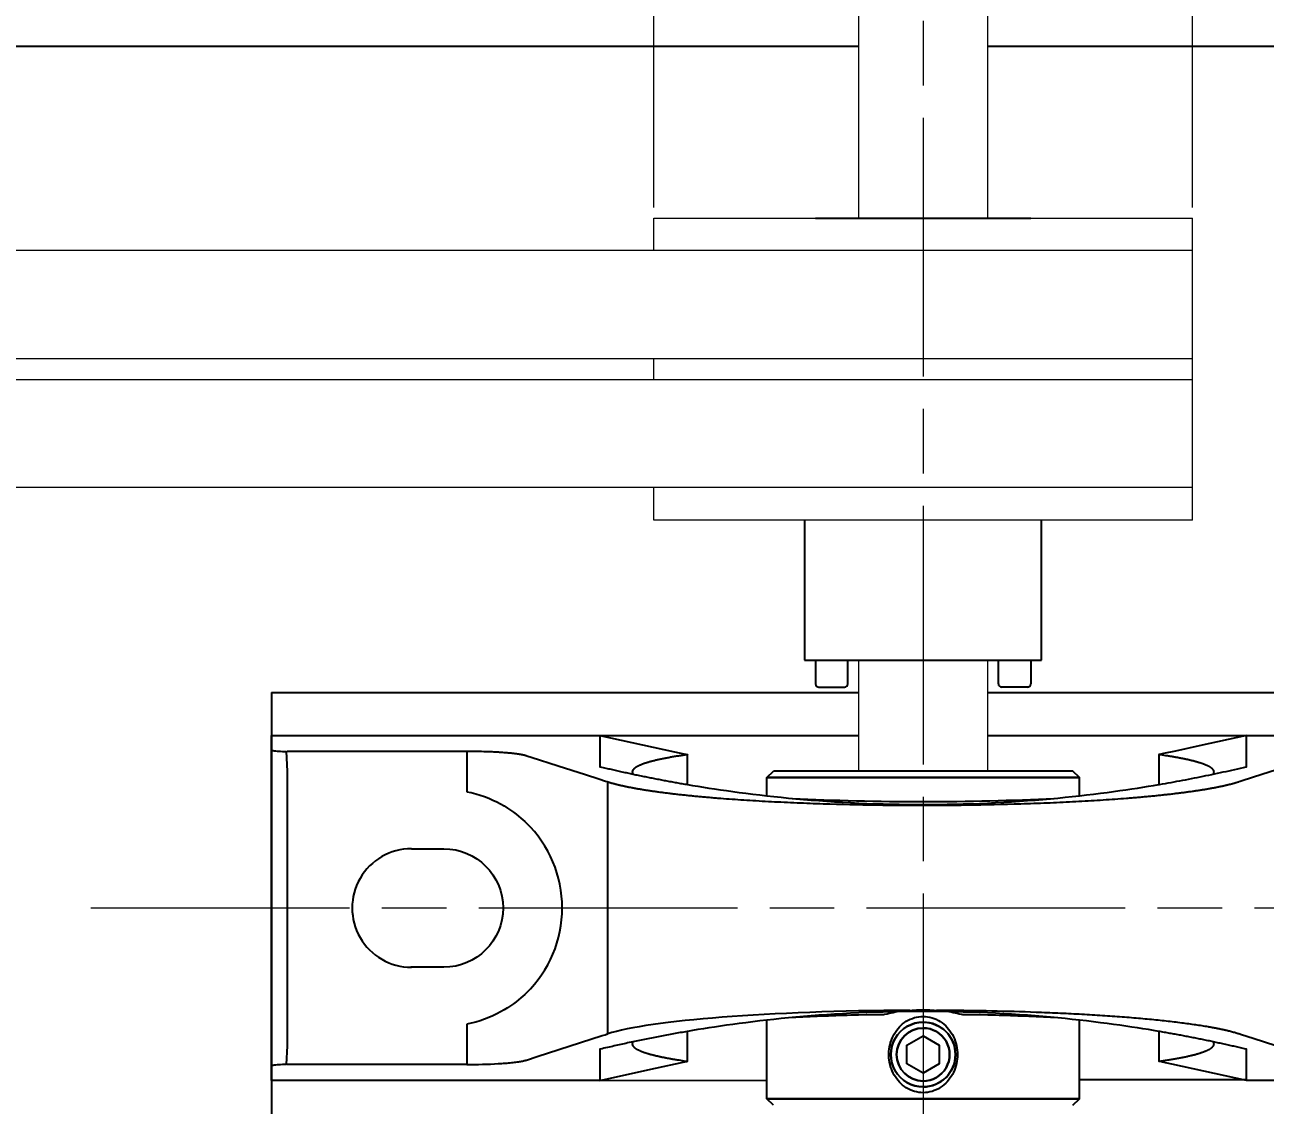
# Model space of a CAD drawing. Header units: millimetres. Extents: x 1269 to 5832, y 527 to 3540.
# Drawn here: x 2120.6 to 2235.8, y 2520.3 to 2620.5 of the extents above; entities that cross this region are included whole.
import ezdxf

# ---------------------------------------------------------------- set-up
doc = ezdxf.new("R2010")
doc.units = ezdxf.units.MM
doc.linetypes.add('ACAD_ISO08W100', pattern=[36, 24, -3, 6, -3])
doc.linetypes.add('phl_thick', pattern=[0])
doc.layers.add('AM_5', color=7, linetype='Continuous', lineweight=50)
for name, color, linetype in [('HIDDEN', 7, 'Continuous'), ('Osie', 7, 'ACAD_ISO08W100'), ('projection', 7, 'Continuous'), ('THICK', 7, 'Continuous')]:
    doc.layers.add(name, color=color, linetype=linetype)
doc.styles.get("Standard").update_dxf_attribs({"font": 'arial.ttf'})
doc.dimstyles.new('AM_ISO$0', dxfattribs={"dimtxt": 3.5, "dimasz": 3.5, "dimexe": 1, "dimexo": 1, "dimgap": 1.5, "dimtad": 1, "dimdsep": 46, "dimtxsty": 'Standard', "dimcen": 0, "dimclrd": 256, "dimclre": 256, "dimclrt": 7, "dimadec": 0, "dimazin": 2, "dimtp": 0.1, "dimtm": 0.1, "dimtfac": 0.71, "dimtdec": 3, "dimtmove": 0, "dimatfit": 3, "dimfxl": 1, "dimlwd": -1, "dimlwe": -1, "dimarcsym": 1})

# ---------------------------------------------------------------- blocks, each defined once
blk = doc.blocks.new('*D208')
at = {"layer": 'AM_5', "linetype": 'ByBlock', "lineweight": 9, "transparency": 16777216}
for p, q in [((2179.03, 2603.56), (2179.03, 2696.88)), ((2229.03, 2603.56), (2229.03, 2696.88)), ((2182.53, 2695.88), (2225.53, 2695.88))]:
    blk.add_line(p, q, dxfattribs=at)
at = {"layer": 'AM_5', "transparency": 16777216}
for points in [[(2182.53, 2696.46), (2182.53, 2695.3), (2179.03, 2695.88)], [(2225.53, 2696.46), (2225.53, 2695.3), (2229.03, 2695.88)]]:
    blk.add_solid(points, dxfattribs=at)
at = {"layer": 'Defpoints', "color": 0, "transparency": 16777216}
for p in [(2229.03, 2695.88), (2179.03, 2602.56), (2229.03, 2602.56)]:
    blk.add_point(p, dxfattribs=at)
at = {"layer": 'AM_5', "color": 7, "lineweight": 9, "transparency": 16777216, "insert": (2204.03, 2699.17), "char_height": 3.5, "attachment_point": 5}
blk.add_mtext('50', dxfattribs=at)

msp = doc.modelspace()

# ---------------------------------------------------------------- linework, layer by layer
at = {"lineweight": 9}
for p, q in [((2198.031, 2625.853), (2198.031, 2602.56)), ((2210.031, 2602.56), (2210.031, 2625.853)), ((2179.031, 2599.558), (2179.031, 2602.56)), ((2179.031, 2602.56), (2229.031, 2602.56)), ((2229.031, 2574.553), (2229.031, 2602.56)), ((2229.031, 2599.558), (1970.982, 2599.558)), ((1970.982, 2589.553), (2229.031, 2589.553)), ((2179.031, 2587.553), (2179.031, 2589.553)), ((2229.031, 2587.553), (1970.982, 2587.553)), ((2229.031, 2577.56), (1970.982, 2577.56)), ((2179.031, 2574.553), (2179.031, 2577.56)), ((2229.031, 2574.553), (2179.031, 2574.553)), ((2198.031, 2561.545), (2198.031, 2551.253)), ((2210.031, 2551.253), (2210.031, 2561.545))]:
    msp.add_line(p, q, dxfattribs=at)
for p, q in [((2198.031, 2618.505), (2039.481, 2618.505)), ((2304.531, 2618.505), (2210.031, 2618.505)), ((2194.031, 2602.56), (2214.031, 2602.56)), ((2193.031, 2574.545), (2193.031, 2561.545)), ((2215.031, 2561.545), (2215.031, 2574.545)), ((2193.031, 2561.545), (2215.031, 2561.545)), ((2194.044, 2561.545), (2194.044, 2559.338)), ((2197.044, 2559.338), (2197.044, 2561.545)), ((2211.018, 2559.338), (2211.018, 2561.545)), ((2214.018, 2561.545), (2214.018, 2559.338)), ((2143.531, 2558.553), (2143.531, 2518.553)), ((2194.328, 2559.045), (2196.76, 2559.045)), ((2213.734, 2559.045), (2211.302, 2559.045)), ((2174.031, 2554.553), (2198.031, 2554.553)), ((2210.031, 2554.553), (2234.031, 2554.553))]:
    msp.add_line(p, q)
at = {"linetype": 'ACAD_ISO08W100', "lineweight": 9}
msp.add_line((2126.786, 2538.553), (2259.642, 2538.553), dxfattribs=at)
for centre, start, end in [((2194.349, 2559.35), 177.77665, 274.03526), ((2196.739, 2559.35), 265.96474, 2.22335), ((2211.324, 2559.35), 177.77665, 274.03526), ((2213.713, 2559.35), 265.96474, 2.22335)]:
    msp.add_arc(centre, 0.306, start, end)
at = {"layer": 'HIDDEN'}
for points in [[(2143.531, 2553.227), (2143.531, 2553.901), (2143.531, 2554.237), (2143.531, 2554.406), (2143.531, 2554.49), (2143.531, 2554.532), (2143.531, 2554.542), (2143.531, 2554.548), (2143.531, 2554.55), (2143.531, 2554.552), (2143.531, 2554.552), (2143.531, 2554.553), (2143.531, 2554.553), (2143.531, 2554.553), (2143.531, 2554.553), (2143.531, 2554.553), (2143.532, 2554.553), (2143.534, 2554.553), (2144.018, 2554.553), (2159.511, 2554.553), (2167.258, 2554.553), (2171.131, 2554.553), (2173.068, 2554.553), (2173.552, 2554.553), (2173.794, 2554.553), (2173.915, 2554.553), (2173.976, 2554.553), (2174.006, 2554.553), (2174.021, 2554.553), (2174.029, 2554.553), (2174.03, 2554.553), (2174.031, 2554.553), (2174.031, 2554.553), (2174.031, 2554.553), (2174.031, 2554.552), (2174.031, 2554.461), (2174.031, 2552.992), (2174.031, 2552.258), (2174.031, 2551.89), (2174.031, 2551.707), (2174.031, 2551.684), (2174.031, 2551.672), (2174.031, 2551.667), (2174.031, 2551.664), (2174.031, 2551.662), (2174.031, 2551.662), (2174.031, 2551.662), (2174.031, 2551.662), (2174.031, 2551.662), (2174.031, 2551.662), (2174.031, 2551.662), (2174.032, 2551.662), (2174.063, 2551.654), (2174.188, 2551.624), (2174.314, 2551.595), (2174.44, 2551.566), (2174.565, 2551.536), (2174.691, 2551.507), (2174.816, 2551.478), (2174.942, 2551.449), (2175.068, 2551.42), (2175.194, 2551.392), (2175.319, 2551.363), (2175.445, 2551.335), (2175.571, 2551.306), (2175.697, 2551.278), (2175.823, 2551.25), (2175.949, 2551.222), (2176.075, 2551.194), (2176.201, 2551.167), (2176.327, 2551.139), (2176.453, 2551.112), (2176.579, 2551.084), (2176.705, 2551.057), (2176.831, 2551.03), (2176.957, 2551.003), (2177.083, 2550.977), (2177.209, 2550.95), (2177.336, 2550.923), (2177.462, 2550.897), (2177.588, 2550.871), (2177.714, 2550.844), (2177.841, 2550.818), (2177.967, 2550.792), (2178.094, 2550.767), (2178.22, 2550.741), (2178.346, 2550.715), (2178.473, 2550.69), (2178.599, 2550.665), (2178.726, 2550.64), (2178.852, 2550.614), (2178.979, 2550.59), (2179.105, 2550.565), (2179.232, 2550.54), (2179.359, 2550.516), (2179.485, 2550.491), (2179.612, 2550.467), (2179.739, 2550.443), (2179.865, 2550.419), (2179.992, 2550.395), (2180.119, 2550.371), (2180.246, 2550.347), (2180.373, 2550.324), (2180.499, 2550.3), (2180.626, 2550.277), (2180.753, 2550.254), (2180.88, 2550.231), (2181.007, 2550.208), (2181.134, 2550.185), (2181.261, 2550.163), (2181.388, 2550.14), (2181.515, 2550.118), (2181.642, 2550.095), (2181.769, 2550.073), (2181.896, 2550.051), (2182.023, 2550.029), (2182.15, 2550.007), (2182.158, 2550.006), (2182.16, 2550.006), (2182.161, 2550.006), (2182.161, 2550.006), (2182.161, 2550.006), (2182.161, 2550.006), (2182.161, 2550.006), (2182.161, 2550.007), (2182.161, 2550.008), (2182.161, 2550.011), (2182.161, 2550.016), (2182.161, 2550.027), (2182.161, 2550.049), (2182.161, 2550.137), (2182.161, 2550.314), (2182.161, 2550.666), (2182.161, 2551.37), (2182.161, 2552.779)], [(2182.161, 2550.006), (2182.636, 2549.926), (2183.125, 2549.845), (2183.63, 2549.764), (2184.147, 2549.683), (2184.675, 2549.602), (2185.216, 2549.522), (2185.776, 2549.441), (2186.356, 2549.36), (2186.955, 2549.279), (2187.573, 2549.199), (2188.209, 2549.119), (2188.862, 2549.041), (2189.531, 2548.964), (2190.185, 2548.892), (2190.852, 2548.823), (2191.531, 2548.755), (2192.222, 2548.69), (2192.924, 2548.628), (2193.635, 2548.569), (2194.354, 2548.513), (2195.082, 2548.461), (2195.816, 2548.413), (2196.557, 2548.368), (2197.302, 2548.327), (2198.05, 2548.29), (2198.801, 2548.258), (2199.554, 2548.23), (2200.307, 2548.206), (2201.058, 2548.187), (2201.808, 2548.172), (2202.554, 2548.161), (2203.295, 2548.155), (2204.031, 2548.153), (2204.767, 2548.155), (2205.508, 2548.161), (2206.254, 2548.172), (2207.004, 2548.187), (2207.755, 2548.206), (2208.508, 2548.23), (2209.261, 2548.258), (2210.012, 2548.29), (2210.76, 2548.327), (2211.505, 2548.368), (2212.246, 2548.413), (2212.98, 2548.461), (2213.708, 2548.513), (2214.427, 2548.569), (2215.138, 2548.628), (2215.84, 2548.69), (2216.531, 2548.755), (2217.21, 2548.823), (2217.877, 2548.892), (2218.531, 2548.964), (2219.2, 2549.041), (2219.853, 2549.119), (2220.489, 2549.199), (2221.107, 2549.279), (2221.706, 2549.36), (2222.286, 2549.441), (2222.846, 2549.522), (2223.387, 2549.602), (2223.915, 2549.683), (2224.433, 2549.764), (2224.937, 2549.845), (2225.427, 2549.926), (2225.901, 2550.006)], [(2156.531, 2544.053), (2159.531, 2544.053), (2159.531, 2544.053)], [(2225.901, 2527.1), (2225.427, 2527.18), (2224.937, 2527.261), (2224.433, 2527.342), (2223.915, 2527.423), (2223.387, 2527.504), (2222.846, 2527.584), (2222.286, 2527.665), (2221.706, 2527.746), (2221.107, 2527.826), (2220.489, 2527.907), (2219.853, 2527.986), (2219.2, 2528.065), (2218.531, 2528.142), (2217.877, 2528.213), (2217.21, 2528.283), (2216.531, 2528.35), (2215.84, 2528.415), (2215.138, 2528.477), (2214.427, 2528.536), (2213.708, 2528.592), (2212.98, 2528.644), (2212.246, 2528.693), (2211.505, 2528.738), (2210.76, 2528.779), (2210.012, 2528.815), (2209.261, 2528.848), (2208.508, 2528.876), (2207.755, 2528.899), (2207.004, 2528.919), (2206.254, 2528.934), (2205.508, 2528.944), (2204.767, 2528.951), (2204.031, 2528.953), (2203.295, 2528.951), (2202.554, 2528.944), (2201.808, 2528.934), (2201.058, 2528.919), (2200.307, 2528.899), (2199.554, 2528.876), (2198.801, 2528.848), (2198.05, 2528.815), (2197.302, 2528.779), (2196.557, 2528.738), (2195.816, 2528.693), (2195.082, 2528.644), (2194.354, 2528.592), (2193.635, 2528.536), (2192.924, 2528.477), (2192.222, 2528.415), (2191.531, 2528.35), (2190.852, 2528.283), (2190.185, 2528.213), (2189.531, 2528.142), (2188.862, 2528.065), (2188.209, 2527.986), (2187.573, 2527.907), (2186.955, 2527.826), (2186.356, 2527.746), (2185.776, 2527.665), (2185.216, 2527.584), (2184.675, 2527.504), (2184.147, 2527.423), (2183.63, 2527.342), (2183.125, 2527.261), (2182.636, 2527.18), (2182.161, 2527.1)], [(2174.031, 2522.553), (2179.177, 2523.676), (2181.75, 2524.237), (2182.072, 2524.307), (2182.152, 2524.325), (2182.157, 2524.326), (2182.16, 2524.326), (2182.161, 2524.327), (2182.161, 2524.327), (2182.161, 2524.331), (2182.161, 2524.337), (2182.161, 2524.351), (2182.161, 2524.406), (2182.161, 2524.625), (2182.161, 2525.064), (2182.161, 2526.82), (2182.161, 2527.039), (2182.161, 2527.094), (2182.161, 2527.097), (2182.161, 2527.099), (2182.161, 2527.1), (2182.161, 2527.1), (2182.161, 2527.1), (2182.161, 2527.1), (2182.161, 2527.1), (2182.161, 2527.1), (2182.16, 2527.1), (2182.121, 2527.093), (2181.963, 2527.066), (2181.804, 2527.039), (2181.646, 2527.011), (2181.488, 2526.983), (2181.329, 2526.955), (2181.171, 2526.927), (2181.013, 2526.899), (2180.855, 2526.87), (2180.697, 2526.841), (2180.539, 2526.813), (2180.38, 2526.783), (2180.222, 2526.754), (2180.064, 2526.725), (2179.907, 2526.695), (2179.749, 2526.665), (2179.591, 2526.635), (2179.433, 2526.604), (2179.275, 2526.574), (2179.117, 2526.543), (2178.96, 2526.512), (2178.802, 2526.481), (2178.644, 2526.45), (2178.487, 2526.418), (2178.329, 2526.387), (2178.172, 2526.355), (2178.014, 2526.323), (2177.857, 2526.291), (2177.699, 2526.258), (2177.542, 2526.225), (2177.384, 2526.193), (2177.227, 2526.16), (2177.07, 2526.126), (2176.913, 2526.093), (2176.756, 2526.059), (2176.598, 2526.025), (2176.441, 2525.991), (2176.284, 2525.957), (2176.127, 2525.923), (2175.97, 2525.888), (2175.813, 2525.853), (2175.657, 2525.818), (2175.5, 2525.783), (2175.343, 2525.748), (2175.186, 2525.712), (2175.03, 2525.677), (2174.873, 2525.641), (2174.716, 2525.605), (2174.56, 2525.568), (2174.403, 2525.532), (2174.247, 2525.495), (2174.09, 2525.458), (2174.051, 2525.449), (2174.032, 2525.444), (2174.031, 2525.444), (2174.031, 2525.444), (2174.031, 2525.444), (2174.031, 2525.444), (2174.031, 2525.444), (2174.031, 2525.444), (2174.031, 2525.442), (2174.031, 2525.435), (2174.031, 2525.406), (2174.031, 2525.349), (2174.031, 2525.234), (2174.031, 2525.006), (2174.031, 2524.091), (2174.031, 2523.176), (2174.031, 2522.718), (2174.031, 2522.604), (2174.031, 2522.575), (2174.031, 2522.561), (2174.031, 2522.554), (2174.031, 2522.553), (2174.031, 2522.553), (2174.031, 2522.553), (2174.03, 2522.553), (2174.029, 2522.553), (2174.026, 2522.553), (2174.022, 2522.553), (2174.003, 2522.553), (2173.965, 2522.553), (2173.362, 2522.553), (2170.949, 2522.553), (2151.643, 2522.553), (2146.816, 2522.553), (2144.403, 2522.553), (2143.8, 2522.553), (2143.649, 2522.553), (2143.573, 2522.553), (2143.536, 2522.553), (2143.531, 2522.553), (2143.531, 2522.553), (2143.531, 2522.553), (2143.531, 2522.554), (2143.531, 2522.567), (2143.531, 2522.62), (2143.531, 2523.039), (2143.531, 2523.878)], [(2204.031, 2526.685), (2204.031, 2526.685)], [(2236.931, 2522.553), (2234.994, 2522.553), (2234.51, 2522.553), (2234.268, 2522.553), (2234.147, 2522.553), (2234.086, 2522.553), (2234.056, 2522.553), (2234.041, 2522.553), (2234.033, 2522.553), (2234.032, 2522.553), (2234.031, 2522.553), (2234.031, 2522.553), (2234.031, 2522.553), (2234.031, 2522.553), (2234.031, 2522.645), (2234.031, 2524.114), (2234.031, 2524.848), (2234.031, 2525.215), (2234.031, 2525.399), (2234.031, 2525.422), (2234.031, 2525.433), (2234.031, 2525.439), (2234.031, 2525.442), (2234.031, 2525.443), (2234.031, 2525.444), (2234.031, 2525.444), (2234.031, 2525.444), (2234.031, 2525.444), (2234.031, 2525.444), (2234.031, 2525.444), (2234.03, 2525.444), (2233.999, 2525.451), (2233.874, 2525.481), (2233.748, 2525.511), (2233.623, 2525.54), (2233.497, 2525.569), (2233.371, 2525.599), (2233.246, 2525.628), (2233.12, 2525.657), (2232.994, 2525.685), (2232.869, 2525.714), (2232.743, 2525.743), (2232.617, 2525.771), (2232.491, 2525.799), (2232.365, 2525.827), (2232.239, 2525.856), (2232.113, 2525.883), (2231.987, 2525.911), (2231.861, 2525.939), (2231.735, 2525.966), (2231.609, 2525.994), (2231.483, 2526.021), (2231.357, 2526.048), (2231.231, 2526.075), (2231.105, 2526.102), (2230.979, 2526.129), (2230.853, 2526.156), (2230.726, 2526.182), (2230.6, 2526.209), (2230.474, 2526.235), (2230.348, 2526.261), (2230.221, 2526.287), (2230.095, 2526.313), (2229.969, 2526.339), (2229.842, 2526.365), (2229.716, 2526.39), (2229.589, 2526.416), (2229.463, 2526.441), (2229.336, 2526.466), (2229.21, 2526.491), (2229.083, 2526.516), (2228.957, 2526.541), (2228.83, 2526.566), (2228.703, 2526.59), (2228.577, 2526.615), (2228.45, 2526.639), (2228.323, 2526.663), (2228.197, 2526.687), (2228.07, 2526.711), (2227.943, 2526.735), (2227.816, 2526.758), (2227.689, 2526.782), (2227.563, 2526.805), (2227.436, 2526.829), (2227.309, 2526.852), (2227.182, 2526.875), (2227.055, 2526.898), (2226.928, 2526.92), (2226.801, 2526.943), (2226.674, 2526.966), (2226.547, 2526.988), (2226.42, 2527.01), (2226.293, 2527.032), (2226.166, 2527.055), (2226.039, 2527.076), (2225.912, 2527.098), (2225.904, 2527.1), (2225.902, 2527.1), (2225.901, 2527.1), (2225.901, 2527.1), (2225.901, 2527.1), (2225.901, 2527.1), (2225.901, 2527.1), (2225.901, 2527.099), (2225.901, 2527.098), (2225.901, 2527.095), (2225.901, 2527.089), (2225.901, 2527.078), (2225.901, 2527.056), (2225.901, 2526.968), (2225.901, 2526.792), (2225.901, 2526.44), (2225.901, 2525.736), (2225.901, 2524.327)], [(2202.531, 2525.819), (2202.531, 2525.819)], [(2205.531, 2525.819), (2205.531, 2525.819)], [(2202.531, 2524.087), (2202.531, 2524.087)], [(2205.531, 2524.087), (2205.531, 2524.087)]]:
    msp.add_lwpolyline(points, dxfattribs=at)
for points in [[(2204.031, 2550.653), (2210.031, 2550.653), (2204.031, 2550.653), (2189.531, 2550.653), (2204.031, 2550.653), (2218.531, 2550.653), (2204.031, 2550.653), (2198.031, 2550.653)], [(2210.031, 2520.853), (2204.031, 2520.853), (2189.531, 2520.853), (2204.031, 2520.853), (2218.531, 2520.853), (2204.031, 2520.853)], [(2198.031, 2520.853), (2204.031, 2520.853)]]:
    msp.add_lwpolyline(points, close=True, dxfattribs=at)
msp.add_lwpolyline([(2159.531, 2544.053, -0.9999998), (2159.531, 2533.053), (2159.531, 2533.053), (2156.485, 2533.053)], format="xyb", dxfattribs=at)
msp.add_lwpolyline([(2204.031, 2527.412, -1.0000002), (2204.031, 2522.494, 1.0000002)], format="xyb", close=True, dxfattribs=at)
at = {"layer": 'Osie', "linetype": 'ACAD_ISO08W100', "lineweight": 9}
msp.add_line((2204.031, 2683.881), (2204.031, 2486.394), dxfattribs=at)
at = {"layer": 'projection', "color": 7, "linetype": 'phl_thick'}
for p, q in [((2143.531, 2558.553), (2198.031, 2558.553)), ((2210.031, 2558.553), (2264.531, 2558.553)), ((2174.028, 2522.553), (2189.531, 2522.577)), ((2218.531, 2522.621), (2234.031, 2522.645))]:
    msp.add_line(p, q, dxfattribs=at)
at = {"layer": 'THICK'}
for points in [[(2174.031, 2554.553), (2180.937, 2553.046), (2181.801, 2552.858), (2182.016, 2552.81), (2182.124, 2552.787), (2182.151, 2552.781), (2182.158, 2552.78), (2182.16, 2552.779), (2182.161, 2552.779), (2182.161, 2552.779), (2182.16, 2552.779), (2182.154, 2552.778), (2182.128, 2552.774), (2182.025, 2552.76), (2181.923, 2552.745), (2181.822, 2552.73), (2181.722, 2552.715), (2181.623, 2552.701), (2181.524, 2552.686), (2181.427, 2552.671), (2181.33, 2552.655), (2181.235, 2552.64), (2181.14, 2552.625), (2181.046, 2552.61), (2180.953, 2552.594), (2180.861, 2552.579), (2180.77, 2552.563), (2180.68, 2552.547), (2180.59, 2552.532), (2180.502, 2552.516), (2180.415, 2552.5), (2180.329, 2552.484), (2180.243, 2552.468), (2180.159, 2552.452), (2180.076, 2552.436), (2179.993, 2552.42), (2179.912, 2552.403), (2179.832, 2552.387), (2179.753, 2552.371), (2179.675, 2552.354), (2179.598, 2552.338), (2179.522, 2552.321), (2179.447, 2552.304), (2179.373, 2552.288), (2179.3, 2552.271), (2179.228, 2552.254), (2179.157, 2552.237), (2179.088, 2552.221), (2179.019, 2552.204), (2178.952, 2552.187), (2178.886, 2552.17), (2178.82, 2552.152), (2178.756, 2552.135), (2178.693, 2552.118), (2178.631, 2552.101), (2178.571, 2552.084), (2178.511, 2552.066), (2178.453, 2552.049), (2178.396, 2552.032), (2178.339, 2552.014), (2178.284, 2551.997), (2178.231, 2551.979), (2178.178, 2551.962), (2178.126, 2551.944), (2178.076, 2551.926), (2178.027, 2551.909), (2177.979, 2551.891), (2177.932, 2551.873), (2177.886, 2551.856), (2177.842, 2551.838), (2177.799, 2551.82), (2177.756, 2551.802), (2177.715, 2551.784), (2177.676, 2551.766), (2177.637, 2551.749), (2177.6, 2551.731), (2177.564, 2551.713), (2177.529, 2551.695), (2177.495, 2551.677), (2177.462, 2551.659), (2177.431, 2551.641), (2177.401, 2551.623), (2177.372, 2551.605), (2177.344, 2551.587), (2177.317, 2551.569), (2177.292, 2551.551), (2177.267, 2551.533), (2177.244, 2551.515), (2177.222, 2551.497), (2177.202, 2551.479), (2177.182, 2551.461), (2177.164, 2551.443), (2177.147, 2551.425), (2177.131, 2551.406), (2177.116, 2551.388), (2177.103, 2551.37), (2177.09, 2551.352), (2177.079, 2551.334), (2177.069, 2551.316), (2177.06, 2551.298), (2177.053, 2551.28), (2177.046, 2551.262), (2177.041, 2551.244), (2177.037, 2551.226), (2177.034, 2551.208), (2177.032, 2551.191), (2177.031, 2551.173), (2177.031, 2551.154), (2177.033, 2551.136), (2177.036, 2551.118), (2177.04, 2551.1), (2177.045, 2551.082), (2177.052, 2551.063), (2177.059, 2551.045), (2177.068, 2551.027), (2177.078, 2551.009), (2177.089, 2550.991), (2177.102, 2550.973)], [(2234.031, 2554.553), (2229.644, 2553.596), (2227.45, 2553.117), (2226.353, 2552.878), (2226.079, 2552.818), (2225.942, 2552.788), (2225.907, 2552.78), (2225.903, 2552.779), (2225.901, 2552.779), (2225.901, 2552.778), (2225.901, 2552.775), (2225.901, 2552.769), (2225.901, 2552.746), (2225.901, 2552.559), (2225.901, 2551.062), (2225.901, 2550.314), (2225.901, 2550.127), (2225.901, 2550.033), (2225.901, 2550.01), (2225.901, 2550.007), (2225.901, 2550.006), (2225.901, 2550.006), (2225.901, 2550.006), (2225.901, 2550.006), (2225.901, 2550.006), (2225.902, 2550.006), (2225.904, 2550.006), (2225.972, 2550.018), (2226.242, 2550.064), (2226.512, 2550.111), (2226.782, 2550.159), (2227.051, 2550.207), (2227.321, 2550.256), (2227.591, 2550.305), (2227.86, 2550.355), (2228.129, 2550.406), (2228.399, 2550.457), (2228.668, 2550.509), (2228.937, 2550.561), (2229.206, 2550.614), (2229.475, 2550.667), (2229.743, 2550.721), (2230.012, 2550.775), (2230.28, 2550.831), (2230.549, 2550.886), (2230.817, 2550.942), (2231.085, 2550.999), (2231.353, 2551.056), (2231.621, 2551.114), (2231.889, 2551.173), (2232.156, 2551.232), (2232.424, 2551.291), (2232.691, 2551.351), (2232.959, 2551.412), (2233.226, 2551.473), (2233.493, 2551.535), (2233.759, 2551.598), (2234.026, 2551.661), (2234.03, 2551.662), (2234.031, 2551.662), (2234.031, 2551.662), (2234.031, 2551.662), (2234.031, 2551.662), (2234.031, 2551.662), (2234.031, 2551.663), (2234.031, 2551.665), (2234.031, 2551.668), (2234.031, 2551.692), (2234.031, 2551.741), (2234.031, 2551.936), (2234.031, 2553.496), (2234.031, 2554.276), (2234.031, 2554.471), (2234.031, 2554.52), (2234.031, 2554.544), (2234.031, 2554.55), (2234.031, 2554.552), (2234.031, 2554.553), (2234.031, 2554.553), (2234.031, 2554.553), (2234.031, 2554.553), (2234.032, 2554.553), (2234.034, 2554.553), (2234.038, 2554.553), (2234.07, 2554.553), (2234.199, 2554.553), (2235.228, 2554.553), (2239.343, 2554.553)], [(2239.729, 2552.301), (2234.705, 2550.683), (2233.449, 2550.278), (2233.371, 2550.253), (2233.332, 2550.24), (2233.312, 2550.234), (2233.29, 2550.227), (2233.244, 2550.212), (2233.198, 2550.198), (2233.151, 2550.183), (2233.103, 2550.169), (2233.055, 2550.155), (2233.005, 2550.14), (2232.955, 2550.126), (2232.904, 2550.111), (2232.853, 2550.097), (2232.8, 2550.082), (2232.747, 2550.068), (2232.693, 2550.054), (2232.638, 2550.039), (2232.583, 2550.025), (2232.526, 2550.011), (2232.469, 2549.996), (2232.411, 2549.982), (2232.352, 2549.967), (2232.293, 2549.953), (2232.233, 2549.939), (2232.172, 2549.924), (2232.11, 2549.91), (2232.047, 2549.896), (2231.984, 2549.882), (2231.92, 2549.867), (2231.855, 2549.853), (2231.789, 2549.839), (2231.722, 2549.825), (2231.655, 2549.81), (2231.587, 2549.796), (2231.518, 2549.782), (2231.448, 2549.768), (2231.377, 2549.754), (2231.306, 2549.74), (2231.234, 2549.726), (2231.161, 2549.711), (2231.087, 2549.697), (2231.013, 2549.683), (2230.937, 2549.669), (2230.861, 2549.655), (2230.784, 2549.641), (2230.707, 2549.628), (2230.628, 2549.614), (2230.549, 2549.6), (2230.469, 2549.586), (2230.388, 2549.572), (2230.306, 2549.558), (2230.224, 2549.544), (2230.141, 2549.531), (2230.057, 2549.517), (2229.972, 2549.503), (2229.887, 2549.49), (2229.8, 2549.476), (2229.713, 2549.462), (2229.625, 2549.449), (2229.537, 2549.435), (2229.447, 2549.422), (2229.357, 2549.408), (2229.266, 2549.395), (2229.174, 2549.382), (2229.082, 2549.368), (2228.988, 2549.355), (2228.894, 2549.342), (2228.8, 2549.329), (2228.704, 2549.315), (2228.608, 2549.302), (2228.511, 2549.289), (2228.413, 2549.276), (2228.314, 2549.263), (2228.215, 2549.25), (2228.115, 2549.237), (2228.014, 2549.224), (2227.913, 2549.212), (2227.81, 2549.199), (2227.707, 2549.186), (2227.604, 2549.173), (2227.499, 2549.161), (2227.394, 2549.148), (2227.288, 2549.135), (2227.181, 2549.123), (2227.074, 2549.111), (2226.966, 2549.098), (2226.857, 2549.086), (2226.748, 2549.073), (2226.638, 2549.061), (2226.527, 2549.049), (2226.415, 2549.037), (2226.303, 2549.025), (2226.19, 2549.013), (2226.076, 2549.001), (2225.962, 2548.989), (2225.847, 2548.977), (2225.731, 2548.965), (2225.615, 2548.954), (2225.498, 2548.942), (2225.38, 2548.93), (2225.262, 2548.919), (2225.143, 2548.907), (2225.024, 2548.896), (2224.903, 2548.884), (2224.783, 2548.873), (2224.661, 2548.862), (2224.539, 2548.851), (2224.416, 2548.839), (2224.293, 2548.828), (2224.169, 2548.817), (2224.044, 2548.806), (2223.919, 2548.796), (2223.793, 2548.785), (2223.667, 2548.774), (2223.54, 2548.763), (2223.413, 2548.753), (2223.284, 2548.742), (2223.156, 2548.732), (2223.027, 2548.721), (2222.897, 2548.711), (2222.636, 2548.691), (2222.372, 2548.67), (2222.107, 2548.651), (2221.839, 2548.631), (2221.569, 2548.612), (2221.298, 2548.593), (2221.024, 2548.574), (2220.748, 2548.556), (2220.471, 2548.538), (2220.192, 2548.52), (2219.911, 2548.502), (2219.629, 2548.485), (2219.344, 2548.468), (2219.059, 2548.452), (2218.771, 2548.436), (2218.482, 2548.42), (2218.192, 2548.404), (2217.901, 2548.389), (2217.608, 2548.374), (2217.313, 2548.36), (2217.018, 2548.346), (2216.721, 2548.332), (2216.424, 2548.318), (2216.125, 2548.305), (2215.825, 2548.292), (2215.525, 2548.28), (2215.223, 2548.267), (2214.921, 2548.256), (2214.617, 2548.244), (2214.314, 2548.233), (2214.009, 2548.222), (2213.704, 2548.212), (2213.398, 2548.202), (2213.092, 2548.192), (2212.478, 2548.173), (2211.863, 2548.156), (2211.247, 2548.14), (2210.63, 2548.126), (2210.013, 2548.113), (2209.397, 2548.101), (2208.781, 2548.09), (2208.166, 2548.081), (2207.553, 2548.073), (2207.247, 2548.07), (2206.942, 2548.067), (2206.637, 2548.064), (2206.333, 2548.062), (2206.029, 2548.059), (2205.726, 2548.058), (2205.424, 2548.056), (2205.122, 2548.055), (2204.821, 2548.054), (2204.522, 2548.053), (2204.223, 2548.053), (2203.924, 2548.053), (2203.626, 2548.053), (2203.326, 2548.054), (2203.026, 2548.055), (2202.724, 2548.056), (2202.422, 2548.057), (2202.119, 2548.059), (2201.816, 2548.061), (2201.512, 2548.063), (2201.207, 2548.066), (2200.902, 2548.069), (2200.596, 2548.072), (2200.29, 2548.076), (2199.676, 2548.084), (2199.061, 2548.094), (2198.445, 2548.105), (2197.828, 2548.117), (2197.211, 2548.131), (2196.595, 2548.146), (2195.979, 2548.162), (2195.364, 2548.18), (2194.751, 2548.199), (2194.445, 2548.209), (2194.14, 2548.219), (2193.835, 2548.23), (2193.531, 2548.241), (2193.228, 2548.252), (2192.925, 2548.264), (2192.623, 2548.276), (2192.322, 2548.289), (2192.022, 2548.301), (2191.723, 2548.314), (2191.425, 2548.328), (2191.128, 2548.342), (2190.833, 2548.356), (2190.538, 2548.37), (2190.245, 2548.385), (2189.953, 2548.4), (2189.662, 2548.415), (2189.373, 2548.431), (2189.085, 2548.447), (2188.799, 2548.464), (2188.514, 2548.48), (2188.231, 2548.497), (2187.95, 2548.515), (2187.67, 2548.532), (2187.392, 2548.55), (2187.116, 2548.569), (2186.842, 2548.587), (2186.57, 2548.606), (2186.3, 2548.625), (2186.031, 2548.645), (2185.765, 2548.665), (2185.501, 2548.685), (2185.239, 2548.705), (2184.98, 2548.726), (2184.851, 2548.736), (2184.722, 2548.747), (2184.594, 2548.757), (2184.467, 2548.768), (2184.34, 2548.779), (2184.214, 2548.789), (2184.089, 2548.8), (2183.964, 2548.811), (2183.84, 2548.822), (2183.716, 2548.833), (2183.593, 2548.844), (2183.47, 2548.855), (2183.349, 2548.867), (2183.227, 2548.878), (2183.107, 2548.889), (2182.987, 2548.901), (2182.867, 2548.912), (2182.749, 2548.924), (2182.631, 2548.935), (2182.513, 2548.947), (2182.397, 2548.959), (2182.281, 2548.97), (2182.165, 2548.982), (2182.051, 2548.994), (2181.937, 2549.006), (2181.823, 2549.018), (2181.711, 2549.03), (2181.599, 2549.042), (2181.487, 2549.054), (2181.377, 2549.067), (2181.267, 2549.079), (2181.158, 2549.091), (2181.049, 2549.103), (2180.942, 2549.116), (2180.835, 2549.128), (2180.728, 2549.141), (2180.623, 2549.153), (2180.518, 2549.166), (2180.414, 2549.179), (2180.31, 2549.191), (2180.208, 2549.204), (2180.106, 2549.217), (2180.004, 2549.23), (2179.904, 2549.243), (2179.804, 2549.256), (2179.705, 2549.269), (2179.607, 2549.282), (2179.509, 2549.295), (2179.413, 2549.308), (2179.317, 2549.321), (2179.221, 2549.334), (2179.127, 2549.348), (2179.033, 2549.361), (2178.94, 2549.374), (2178.848, 2549.387), (2178.757, 2549.401), (2178.666, 2549.414), (2178.576, 2549.428), (2178.487, 2549.441), (2178.399, 2549.455), (2178.311, 2549.468), (2178.225, 2549.482), (2178.139, 2549.496), (2178.053, 2549.509), (2177.969, 2549.523), (2177.885, 2549.537), (2177.802, 2549.55), (2177.72, 2549.564), (2177.639, 2549.578), (2177.559, 2549.592), (2177.479, 2549.606), (2177.4, 2549.62), (2177.322, 2549.634), (2177.244, 2549.647), (2177.168, 2549.661), (2177.092, 2549.675), (2177.017, 2549.689), (2176.943, 2549.703), (2176.87, 2549.718), (2176.797, 2549.732), (2176.725, 2549.746), (2176.654, 2549.76), (2176.584, 2549.774), (2176.515, 2549.788), (2176.446, 2549.802), (2176.378, 2549.817), (2176.311, 2549.831), (2176.245, 2549.845), (2176.179, 2549.859), (2176.115, 2549.873), (2176.051, 2549.888), (2175.988, 2549.902), (2175.925, 2549.916), (2175.864, 2549.931), (2175.803, 2549.945), (2175.743, 2549.959), (2175.684, 2549.974), (2175.626, 2549.988), (2175.568, 2550.002), (2175.511, 2550.017), (2175.455, 2550.031), (2175.4, 2550.045), (2175.346, 2550.06), (2175.292, 2550.074), (2175.239, 2550.089), (2175.187, 2550.103), (2175.136, 2550.118), (2175.085, 2550.132), (2175.035, 2550.146), (2174.986, 2550.161), (2174.938, 2550.175), (2174.891, 2550.19), (2174.844, 2550.204), (2174.798, 2550.218), (2174.753, 2550.233), (2174.713, 2550.246), (2174.556, 2550.296), (2173.929, 2550.498), (2172.673, 2550.903), (2170.161, 2551.712), (2167.649, 2552.521), (2167.335, 2552.622), (2167.257, 2552.647), (2167.218, 2552.66), (2167.198, 2552.666), (2167.193, 2552.668), (2167.192, 2552.668), (2167.192, 2552.668), (2167.191, 2552.669), (2167.189, 2552.669), (2167.172, 2552.675), (2167.154, 2552.68), (2167.136, 2552.686), (2167.117, 2552.691), (2167.097, 2552.696), (2167.077, 2552.702), (2167.056, 2552.707), (2167.035, 2552.713), (2167.012, 2552.718), (2166.99, 2552.724), (2166.967, 2552.729), (2166.943, 2552.734), (2166.919, 2552.74), (2166.894, 2552.745), (2166.868, 2552.751), (2166.842, 2552.756), (2166.815, 2552.761), (2166.788, 2552.767), (2166.76, 2552.772), (2166.731, 2552.777), (2166.702, 2552.782), (2166.672, 2552.788), (2166.642, 2552.793), (2166.611, 2552.798), (2166.579, 2552.803), (2166.547, 2552.808), (2166.514, 2552.814), (2166.481, 2552.819), (2166.447, 2552.824), (2166.413, 2552.829), (2166.378, 2552.834), (2166.342, 2552.839), (2166.306, 2552.844), (2166.269, 2552.849), (2166.232, 2552.854), (2166.194, 2552.859), (2166.116, 2552.868), (2166.036, 2552.878), (2165.955, 2552.887), (2165.871, 2552.896), (2165.784, 2552.905), (2165.696, 2552.914), (2165.606, 2552.923), (2165.514, 2552.931), (2165.42, 2552.94), (2165.325, 2552.948), (2165.227, 2552.956), (2165.128, 2552.963), (2165.028, 2552.971), (2164.925, 2552.978), (2164.822, 2552.985), (2164.717, 2552.992), (2164.61, 2552.998), (2164.502, 2553.005), (2164.394, 2553.011), (2164.284, 2553.016), (2164.173, 2553.022), (2164.061, 2553.027), (2163.948, 2553.032), (2163.835, 2553.037), (2163.721, 2553.042), (2163.606, 2553.046), (2163.491, 2553.05), (2163.259, 2553.057), (2163.027, 2553.064), (2162.794, 2553.069), (2162.561, 2553.073), (2162.329, 2553.076), (2162.098, 2553.078), (2161.984, 2553.079), (2161.87, 2553.08), (2161.756, 2553.08), (2161.7, 2553.08), (2161.671, 2553.08), (2161.664, 2553.08), (2161.661, 2553.08), (2161.65, 2553.08), (2161.607, 2553.08), (2156.065, 2553.08), (2144.981, 2553.08)], [(2161.661, 2553.08), (2161.661, 2549.345)], [(2230.96, 2550.973), (2230.971, 2550.988), (2230.98, 2551.002), (2230.989, 2551.017), (2230.997, 2551.032), (2231.004, 2551.047), (2231.01, 2551.062), (2231.015, 2551.077), (2231.02, 2551.092), (2231.024, 2551.107), (2231.027, 2551.122), (2231.029, 2551.137), (2231.03, 2551.152), (2231.031, 2551.167), (2231.031, 2551.182), (2231.03, 2551.197), (2231.028, 2551.211), (2231.026, 2551.226), (2231.022, 2551.241), (2231.018, 2551.256), (2231.013, 2551.271), (2231.007, 2551.285), (2231.001, 2551.3), (2230.994, 2551.315), (2230.986, 2551.33), (2230.977, 2551.345), (2230.967, 2551.359), (2230.957, 2551.374), (2230.945, 2551.389), (2230.933, 2551.404), (2230.92, 2551.419), (2230.907, 2551.434), (2230.892, 2551.449), (2230.877, 2551.463), (2230.861, 2551.478), (2230.844, 2551.493), (2230.826, 2551.508), (2230.808, 2551.523), (2230.788, 2551.538), (2230.768, 2551.552), (2230.747, 2551.567), (2230.725, 2551.582), (2230.703, 2551.597), (2230.68, 2551.612), (2230.655, 2551.627), (2230.63, 2551.641), (2230.605, 2551.656), (2230.578, 2551.671), (2230.551, 2551.686), (2230.522, 2551.701), (2230.493, 2551.715), (2230.464, 2551.73), (2230.433, 2551.745), (2230.401, 2551.759), (2230.369, 2551.774), (2230.336, 2551.789), (2230.302, 2551.804), (2230.268, 2551.818), (2230.232, 2551.833), (2230.196, 2551.847), (2230.159, 2551.862), (2230.121, 2551.877), (2230.082, 2551.891), (2230.043, 2551.906), (2230.003, 2551.92), (2229.962, 2551.935), (2229.92, 2551.949), (2229.877, 2551.964), (2229.834, 2551.978), (2229.79, 2551.993), (2229.745, 2552.007), (2229.699, 2552.021), (2229.653, 2552.036), (2229.605, 2552.05), (2229.557, 2552.064), (2229.509, 2552.079), (2229.459, 2552.093), (2229.409, 2552.107), (2229.357, 2552.121), (2229.306, 2552.135), (2229.253, 2552.149), (2229.2, 2552.164), (2229.145, 2552.178), (2229.091, 2552.192), (2229.035, 2552.206), (2228.978, 2552.22), (2228.921, 2552.233), (2228.863, 2552.247), (2228.805, 2552.261), (2228.746, 2552.275), (2228.685, 2552.289), (2228.625, 2552.302), (2228.563, 2552.316), (2228.501, 2552.33), (2228.438, 2552.343), (2228.374, 2552.357), (2228.31, 2552.371), (2228.245, 2552.384), (2228.179, 2552.397), (2228.113, 2552.411), (2228.045, 2552.424), (2227.978, 2552.438), (2227.909, 2552.451), (2227.84, 2552.464), (2227.77, 2552.477), (2227.699, 2552.49), (2227.628, 2552.503), (2227.556, 2552.517), (2227.484, 2552.53), (2227.41, 2552.542), (2227.337, 2552.555), (2227.262, 2552.568), (2227.187, 2552.581), (2227.111, 2552.594), (2227.035, 2552.606), (2226.958, 2552.619), (2226.88, 2552.632), (2226.802, 2552.644), (2226.723, 2552.657), (2226.563, 2552.682), (2226.401, 2552.706), (2226.237, 2552.731), (2226.07, 2552.755), (2225.901, 2552.779)], [(2189.531, 2548.964), (2189.531, 2550.653), (2190.131, 2551.253)], [(2218.531, 2550.653), (2217.931, 2551.253), (2204.031, 2551.253), (2190.131, 2551.253)], [(2218.531, 2548.964), (2218.531, 2550.653)], [(2161.661, 2527.761), (2161.661, 2525.769), (2161.661, 2524.773), (2161.661, 2524.276), (2161.661, 2524.027), (2161.75, 2524.026), (2161.841, 2524.026), (2162.024, 2524.027), (2162.394, 2524.03), (2162.767, 2524.036), (2163.141, 2524.045), (2163.513, 2524.056), (2163.88, 2524.07), (2164.24, 2524.087), (2164.59, 2524.106), (2164.761, 2524.117), (2164.928, 2524.128), (2165.091, 2524.14), (2165.25, 2524.152), (2165.405, 2524.165), (2165.555, 2524.178), (2165.701, 2524.192), (2165.841, 2524.206), (2165.976, 2524.221), (2166.105, 2524.236), (2166.229, 2524.252), (2166.347, 2524.267), (2166.459, 2524.284), (2166.565, 2524.3), (2166.665, 2524.317), (2166.759, 2524.334), (2166.847, 2524.351), (2166.928, 2524.368), (2167.004, 2524.385), (2167.073, 2524.403), (2167.136, 2524.42), (2167.166, 2524.429), (2167.18, 2524.433), (2167.187, 2524.436), (2167.19, 2524.437), (2167.192, 2524.437), (2167.197, 2524.439), (2168.205, 2524.763), (2170.22, 2525.413), (2174.25, 2526.711), (2174.502, 2526.792), (2174.628, 2526.833), (2174.691, 2526.853), (2174.723, 2526.863), (2174.738, 2526.868), (2174.746, 2526.871), (2174.75, 2526.872), (2174.752, 2526.874), (2174.752, 2526.88), (2174.752, 2528.436), (2174.752, 2531.55), (2174.752, 2537.778), (2174.752, 2550.233)], [(2161.661, 2549.345), (2162.076, 2549.254), (2162.493, 2549.147), (2162.906, 2549.022), (2163.312, 2548.883), (2163.708, 2548.729), (2164.091, 2548.563), (2164.458, 2548.387), (2164.808, 2548.204), (2165.138, 2548.017), (2165.446, 2547.827), (2165.731, 2547.639), (2165.995, 2547.454), (2166.244, 2547.267), (2166.478, 2547.081), (2166.692, 2546.902), (2166.884, 2546.734), (2167.052, 2546.58), (2167.192, 2546.446)], [(2167.192, 2530.66), (2167.052, 2530.525), (2166.884, 2530.372), (2166.692, 2530.203), (2166.478, 2530.024), (2166.244, 2529.839), (2165.995, 2529.652), (2165.731, 2529.467), (2165.446, 2529.279), (2165.138, 2529.089), (2164.808, 2528.901), (2164.458, 2528.718), (2164.091, 2528.542), (2163.708, 2528.377), (2163.312, 2528.223), (2162.906, 2528.083), (2162.493, 2527.959), (2162.076, 2527.851), (2161.661, 2527.761)], [(2201.825, 2528.934), (2201.633, 2528.903), (2201.441, 2528.87), (2201.249, 2528.833), (2201.058, 2528.795), (2200.867, 2528.753), (2200.677, 2528.71), (2200.488, 2528.663), (2200.464, 2528.657), (2200.452, 2528.654), (2200.447, 2528.653), (2200.435, 2528.653), (2200.346, 2528.651), (2200.167, 2528.649), (2199.452, 2528.637), (2198.738, 2528.624), (2198.028, 2528.608), (2197.321, 2528.591), (2196.97, 2528.582), (2196.619, 2528.572), (2196.27, 2528.561), (2195.922, 2528.55), (2195.576, 2528.539), (2195.231, 2528.527), (2194.888, 2528.515), (2194.546, 2528.502), (2194.207, 2528.489), (2193.869, 2528.475), (2193.534, 2528.461), (2193.2, 2528.447), (2192.869, 2528.432), (2192.54, 2528.416), (2192.214, 2528.4), (2191.89, 2528.384)], [(2202.798, 2529.05), (2203.005, 2529.066), (2203.211, 2529.08), (2203.417, 2529.09), (2203.623, 2529.097), (2203.827, 2529.101), (2204.031, 2529.103), (2204.235, 2529.101), (2204.439, 2529.097), (2204.645, 2529.09), (2204.851, 2529.079), (2205.057, 2529.066), (2205.264, 2529.05)], [(2236.778, 2525.755), (2234.657, 2526.439), (2233.596, 2526.78), (2233.33, 2526.866), (2233.314, 2526.871), (2233.31, 2526.873), (2233.305, 2526.874), (2233.295, 2526.877), (2233.257, 2526.889), (2233.178, 2526.914), (2233.098, 2526.938), (2233.015, 2526.963), (2232.929, 2526.987), (2232.842, 2527.012), (2232.752, 2527.036), (2232.66, 2527.061), (2232.566, 2527.085), (2232.47, 2527.109), (2232.421, 2527.121), (2232.371, 2527.134), (2232.321, 2527.146), (2232.27, 2527.158), (2232.219, 2527.17), (2232.167, 2527.182), (2232.115, 2527.194), (2232.062, 2527.206), (2232.008, 2527.219), (2231.954, 2527.231), (2231.9, 2527.243), (2231.844, 2527.255), (2231.789, 2527.267), (2231.732, 2527.279), (2231.675, 2527.291), (2231.618, 2527.303), (2231.56, 2527.315), (2231.501, 2527.327), (2231.442, 2527.339), (2231.382, 2527.351), (2231.322, 2527.363), (2231.261, 2527.375), (2231.2, 2527.387), (2231.138, 2527.399), (2231.075, 2527.411), (2231.012, 2527.422), (2230.948, 2527.434), (2230.884, 2527.446), (2230.819, 2527.458), (2230.754, 2527.47), (2230.688, 2527.482), (2230.621, 2527.493), (2230.554, 2527.505), (2230.486, 2527.517), (2230.349, 2527.54), (2230.21, 2527.563), (2230.069, 2527.587), (2229.925, 2527.61), (2229.779, 2527.633), (2229.631, 2527.656), (2229.481, 2527.679), (2229.328, 2527.701), (2229.173, 2527.724), (2229.017, 2527.747), (2228.858, 2527.769), (2228.696, 2527.791), (2228.533, 2527.813), (2228.367, 2527.836), (2228.2, 2527.857), (2228.03, 2527.879), (2227.858, 2527.901), (2227.684, 2527.923), (2227.508, 2527.944), (2227.33, 2527.965), (2227.15, 2527.986), (2226.968, 2528.007), (2226.784, 2528.028), (2226.598, 2528.049), (2226.41, 2528.069), (2226.22, 2528.09), (2226.028, 2528.11), (2225.834, 2528.13), (2225.638, 2528.15), (2225.441, 2528.169), (2225.241, 2528.189), (2225.04, 2528.208), (2224.837, 2528.228), (2224.632, 2528.247), (2224.425, 2528.265), (2224.217, 2528.284), (2224.007, 2528.302), (2223.795, 2528.321), (2223.582, 2528.339), (2223.367, 2528.357), (2223.15, 2528.374), (2222.932, 2528.392), (2222.712, 2528.409), (2222.49, 2528.426), (2222.267, 2528.443), (2222.043, 2528.46), (2221.817, 2528.476), (2221.59, 2528.492), (2221.361, 2528.509), (2221.131, 2528.524), (2220.9, 2528.54), (2220.667, 2528.555), (2220.434, 2528.57), (2220.198, 2528.585), (2219.962, 2528.6), (2219.725, 2528.615), (2219.486, 2528.629), (2219.246, 2528.643), (2219.005, 2528.657), (2218.763, 2528.67), (2218.52, 2528.684), (2218.276, 2528.697), (2218.031, 2528.71), (2217.785, 2528.722), (2217.538, 2528.735), (2217.291, 2528.747), (2217.042, 2528.759), (2216.793, 2528.771), (2216.543, 2528.782), (2216.292, 2528.793), (2216.041, 2528.804), (2215.788, 2528.815), (2215.536, 2528.826), (2215.282, 2528.836), (2215.028, 2528.846), (2214.774, 2528.856), (2214.519, 2528.865), (2214.007, 2528.884), (2213.494, 2528.901), (2212.98, 2528.917), (2212.464, 2528.933), (2211.947, 2528.947), (2211.43, 2528.961), (2210.913, 2528.973), (2210.395, 2528.985), (2209.878, 2528.996), (2209.361, 2529.005), (2208.844, 2529.014), (2208.328, 2529.022), (2207.814, 2529.029), (2207.3, 2529.035), (2206.789, 2529.04), (2206.278, 2529.044), (2205.77, 2529.048), (2205.517, 2529.049), (2205.264, 2529.05)], [(2216.172, 2528.384), (2215.848, 2528.4), (2215.522, 2528.416), (2215.193, 2528.432), (2214.862, 2528.447), (2214.528, 2528.461), (2214.193, 2528.475), (2213.855, 2528.489), (2213.516, 2528.502), (2213.174, 2528.515), (2212.831, 2528.527), (2212.486, 2528.539), (2212.14, 2528.55), (2211.792, 2528.561), (2211.443, 2528.572), (2211.092, 2528.582), (2210.741, 2528.591), (2210.034, 2528.608), (2209.324, 2528.624), (2208.61, 2528.637), (2207.895, 2528.649), (2207.716, 2528.651), (2207.627, 2528.653), (2207.616, 2528.653), (2207.61, 2528.654), (2207.598, 2528.657), (2207.574, 2528.663), (2207.385, 2528.71), (2207.195, 2528.753), (2207.004, 2528.795), (2206.813, 2528.833), (2206.621, 2528.87), (2206.429, 2528.903), (2206.237, 2528.934)], [(2190.131, 2520.253), (2189.531, 2520.853), (2189.531, 2528.142)], [(2218.531, 2520.853), (2218.531, 2528.142)], [(2177.102, 2526.133), (2177.091, 2526.118), (2177.082, 2526.103), (2177.073, 2526.088), (2177.065, 2526.073), (2177.058, 2526.058), (2177.052, 2526.043), (2177.047, 2526.028), (2177.042, 2526.013), (2177.038, 2525.998), (2177.035, 2525.983), (2177.033, 2525.968), (2177.032, 2525.954), (2177.031, 2525.939), (2177.031, 2525.924), (2177.032, 2525.909), (2177.034, 2525.894), (2177.037, 2525.879), (2177.04, 2525.865), (2177.044, 2525.85), (2177.049, 2525.835), (2177.055, 2525.82), (2177.061, 2525.806), (2177.068, 2525.791), (2177.076, 2525.776), (2177.085, 2525.761), (2177.095, 2525.746), (2177.105, 2525.731), (2177.117, 2525.717), (2177.129, 2525.702), (2177.142, 2525.687), (2177.155, 2525.672), (2177.17, 2525.657), (2177.185, 2525.642), (2177.201, 2525.627), (2177.218, 2525.613), (2177.236, 2525.598), (2177.254, 2525.583), (2177.274, 2525.568), (2177.294, 2525.553), (2177.315, 2525.538), (2177.337, 2525.524), (2177.359, 2525.509), (2177.382, 2525.494), (2177.407, 2525.479), (2177.432, 2525.464), (2177.457, 2525.449), (2177.484, 2525.435), (2177.511, 2525.42), (2177.54, 2525.405), (2177.569, 2525.39), (2177.598, 2525.376), (2177.629, 2525.361), (2177.661, 2525.346), (2177.693, 2525.331), (2177.726, 2525.317), (2177.76, 2525.302), (2177.794, 2525.287), (2177.83, 2525.273), (2177.866, 2525.258), (2177.903, 2525.244), (2177.941, 2525.229), (2177.98, 2525.214), (2178.019, 2525.2), (2178.059, 2525.185), (2178.1, 2525.171), (2178.142, 2525.156), (2178.185, 2525.142), (2178.228, 2525.127), (2178.272, 2525.113), (2178.317, 2525.099), (2178.363, 2525.084), (2178.409, 2525.07), (2178.457, 2525.056), (2178.505, 2525.041), (2178.553, 2525.027), (2178.603, 2525.013), (2178.653, 2524.999), (2178.705, 2524.984), (2178.756, 2524.97), (2178.809, 2524.956), (2178.862, 2524.942), (2178.917, 2524.928), (2178.972, 2524.914), (2179.027, 2524.9), (2179.084, 2524.886), (2179.141, 2524.872), (2179.199, 2524.858), (2179.257, 2524.845), (2179.317, 2524.831), (2179.377, 2524.817), (2179.437, 2524.803), (2179.499, 2524.79), (2179.561, 2524.776), (2179.624, 2524.762), (2179.688, 2524.749), (2179.752, 2524.735), (2179.817, 2524.722), (2179.883, 2524.708), (2179.949, 2524.695), (2180.017, 2524.681), (2180.084, 2524.668), (2180.153, 2524.655), (2180.222, 2524.642), (2180.292, 2524.628), (2180.363, 2524.615), (2180.434, 2524.602), (2180.506, 2524.589), (2180.578, 2524.576), (2180.652, 2524.563), (2180.725, 2524.55), (2180.8, 2524.537), (2180.875, 2524.525), (2180.951, 2524.512), (2181.027, 2524.499), (2181.104, 2524.487), (2181.182, 2524.474), (2181.26, 2524.461), (2181.339, 2524.449), (2181.499, 2524.424), (2181.661, 2524.399), (2181.825, 2524.375), (2181.992, 2524.351), (2182.161, 2524.327)], [(2234.031, 2522.553), (2227.125, 2524.06), (2226.261, 2524.248), (2226.046, 2524.295), (2225.938, 2524.319), (2225.911, 2524.325), (2225.904, 2524.326), (2225.902, 2524.326), (2225.901, 2524.327), (2225.901, 2524.327), (2225.902, 2524.327), (2225.908, 2524.328), (2225.934, 2524.331), (2226.037, 2524.346), (2226.139, 2524.361), (2226.24, 2524.375), (2226.34, 2524.39), (2226.439, 2524.405), (2226.538, 2524.42), (2226.635, 2524.435), (2226.732, 2524.45), (2226.827, 2524.465), (2226.922, 2524.481), (2227.016, 2524.496), (2227.109, 2524.512), (2227.201, 2524.527), (2227.292, 2524.543), (2227.382, 2524.558), (2227.472, 2524.574), (2227.56, 2524.59), (2227.647, 2524.606), (2227.733, 2524.622), (2227.819, 2524.638), (2227.903, 2524.654), (2227.986, 2524.67), (2228.069, 2524.686), (2228.15, 2524.702), (2228.23, 2524.719), (2228.309, 2524.735), (2228.387, 2524.751), (2228.464, 2524.768), (2228.54, 2524.785), (2228.615, 2524.801), (2228.689, 2524.818), (2228.762, 2524.835), (2228.834, 2524.851), (2228.905, 2524.868), (2228.974, 2524.885), (2229.043, 2524.902), (2229.11, 2524.919), (2229.177, 2524.936), (2229.242, 2524.953), (2229.306, 2524.97), (2229.369, 2524.988), (2229.431, 2525.005), (2229.491, 2525.022), (2229.551, 2525.039), (2229.609, 2525.057), (2229.667, 2525.074), (2229.723, 2525.092), (2229.778, 2525.109), (2229.831, 2525.127), (2229.884, 2525.144), (2229.936, 2525.162), (2229.986, 2525.179), (2230.035, 2525.197), (2230.083, 2525.215), (2230.13, 2525.232), (2230.176, 2525.25), (2230.22, 2525.268), (2230.263, 2525.286), (2230.306, 2525.303), (2230.347, 2525.321), (2230.386, 2525.339), (2230.425, 2525.357), (2230.462, 2525.375), (2230.498, 2525.393), (2230.533, 2525.411), (2230.567, 2525.429), (2230.6, 2525.447), (2230.631, 2525.465), (2230.661, 2525.483), (2230.691, 2525.501), (2230.718, 2525.519), (2230.745, 2525.537), (2230.77, 2525.555), (2230.795, 2525.573), (2230.818, 2525.591), (2230.84, 2525.609), (2230.86, 2525.627), (2230.88, 2525.645), (2230.898, 2525.663), (2230.915, 2525.681), (2230.931, 2525.699), (2230.946, 2525.717), (2230.959, 2525.735), (2230.972, 2525.753), (2230.983, 2525.771), (2230.993, 2525.789), (2231.002, 2525.807), (2231.009, 2525.825), (2231.016, 2525.843), (2231.021, 2525.861), (2231.025, 2525.879), (2231.028, 2525.897), (2231.03, 2525.915), (2231.031, 2525.933), (2231.031, 2525.951), (2231.029, 2525.969), (2231.026, 2525.988), (2231.022, 2526.006), (2231.017, 2526.024), (2231.01, 2526.042), (2231.003, 2526.06), (2230.994, 2526.079), (2230.984, 2526.097), (2230.973, 2526.115), (2230.96, 2526.133)], [(2161.661, 2524.025), (2144.981, 2524.025)], [(2217.931, 2520.253), (2218.531, 2520.853)]]:
    msp.add_lwpolyline(points, dxfattribs=at)
for points in [[(2143.531, 2523.878), (2143.531, 2527.559), (2143.531, 2531.239), (2143.531, 2534.92), (2143.531, 2538.6), (2143.531, 2542.281), (2143.531, 2545.961), (2143.531, 2549.642), (2143.531, 2553.227), (2143.541, 2553.21), (2143.572, 2553.193), (2143.626, 2553.175), (2143.703, 2553.158), (2143.803, 2553.142), (2143.924, 2553.127), (2144.064, 2553.113), (2144.219, 2553.102), (2144.385, 2553.093), (2144.556, 2553.087), (2144.728, 2553.082), (2144.898, 2553.08), (2144.981, 2551.258), (2144.981, 2547.615), (2144.981, 2543.971), (2144.981, 2540.328), (2144.981, 2536.684), (2144.981, 2533.04), (2144.981, 2529.397), (2144.981, 2525.753), (2144.894, 2524.025), (2144.724, 2524.023), (2144.551, 2524.019), (2144.38, 2524.012), (2144.215, 2524.003), (2144.06, 2523.992), (2143.921, 2523.979), (2143.8, 2523.964), (2143.7, 2523.947), (2143.624, 2523.93), (2143.571, 2523.913), (2143.541, 2523.895)], [(2204.236, 2528.487), (2204.442, 2528.464), (2204.649, 2528.426), (2204.853, 2528.373), (2205.055, 2528.305), (2205.251, 2528.222), (2205.442, 2528.126), (2205.625, 2528.016), (2205.8, 2527.895), (2205.965, 2527.763), (2206.121, 2527.622), (2206.265, 2527.474), (2206.398, 2527.319), (2206.522, 2527.156), (2206.64, 2526.982), (2206.748, 2526.799), (2206.846, 2526.608), (2206.933, 2526.41), (2207.01, 2526.207), (2207.074, 2526), (2207.127, 2525.79), (2207.167, 2525.579), (2207.196, 2525.368), (2207.212, 2525.159), (2207.218, 2524.953), (2207.212, 2524.747), (2207.196, 2524.538), (2207.167, 2524.327), (2207.127, 2524.116), (2207.074, 2523.906), (2207.01, 2523.698), (2206.933, 2523.495), (2206.846, 2523.298), (2206.748, 2523.107), (2206.64, 2522.924), (2206.522, 2522.75), (2206.398, 2522.586), (2206.265, 2522.432), (2206.121, 2522.284), (2205.965, 2522.143), (2205.8, 2522.011), (2205.625, 2521.889), (2205.442, 2521.78), (2205.251, 2521.683), (2205.055, 2521.601), (2204.853, 2521.532), (2204.649, 2521.479), (2204.442, 2521.441), (2204.236, 2521.419), (2204.031, 2521.412), (2203.83, 2521.419), (2203.628, 2521.44), (2203.425, 2521.477), (2203.225, 2521.528), (2203.027, 2521.593), (2202.834, 2521.673), (2202.646, 2521.766), (2202.465, 2521.871), (2202.292, 2521.989), (2202.128, 2522.116), (2201.974, 2522.253), (2201.83, 2522.396), (2201.697, 2522.546), (2201.573, 2522.704), (2201.456, 2522.872), (2201.347, 2523.049), (2201.248, 2523.233), (2201.158, 2523.425), (2201.079, 2523.622), (2201.012, 2523.824), (2200.956, 2524.029), (2200.911, 2524.236), (2200.878, 2524.443), (2200.856, 2524.649), (2200.846, 2524.852), (2200.846, 2525.053), (2200.856, 2525.257), (2200.878, 2525.463), (2200.911, 2525.67), (2200.956, 2525.877), (2201.012, 2526.082), (2201.079, 2526.283), (2201.158, 2526.481), (2201.248, 2526.672), (2201.347, 2526.857), (2201.456, 2527.034), (2201.573, 2527.202), (2201.697, 2527.359), (2201.83, 2527.509), (2201.974, 2527.653), (2202.128, 2527.79), (2202.292, 2527.917), (2202.465, 2528.034), (2202.646, 2528.14), (2202.834, 2528.233), (2203.027, 2528.312), (2203.225, 2528.378), (2203.425, 2528.429), (2203.628, 2528.465), (2203.83, 2528.487), (2204.031, 2528.494)], [(2202.531, 2524.087), (2202.531, 2525.819), (2204.031, 2526.685), (2205.531, 2525.819), (2205.531, 2524.087), (2204.031, 2523.221), (2204.031, 2523.221)]]:
    msp.add_lwpolyline(points, close=True, dxfattribs=at)
for points in [[(2156.531, 2544.053, 1.0000002), (2156.531, 2533.053)], [(2204.031, 2527.953, -1.0000002), (2204.031, 2521.953, 0.9999998), (2204.031, 2527.953)]]:
    msp.add_lwpolyline(points, format="xyb", dxfattribs=at)
for points in [[(2204.031, 2527.953, 1.0000002), (2204.031, 2521.953, -1.0000002)], [(2204.031, 2527.412, 0.9999998), (2204.031, 2522.494, -0.9999998)]]:
    msp.add_lwpolyline(points, format="xyb", close=True, dxfattribs=at)
for centre, major_axis, ratio, start_param, end_param in [((2204.031, 2551.171), (-27, 0), 0.1015625, 1.1043959, 2.0371968), ((2159.531, 2538.553), (-11, 0), 1, 2.3412869, 3.9418984), ((2204.031, 2525.935), (-30.7, 0), 0.1015625, -1.5306239, -0.3054326)]:
    msp.add_ellipse(centre, major_axis=major_axis, ratio=ratio, start_param=start_param, end_param=end_param, dxfattribs=at)

# ---------------------------------------------------------------- dimensions: what is measured, and where the dimension line sits
at = {"layer": 'AM_5', "lineweight": 9}
dim = msp.add_linear_dim(base=(2229.031, 2695.881), p1=(2179.031, 2602.56), p2=(2229.031, 2602.56), dimstyle='AM_ISO$0', override={"dimlwd": 9, "dimlwe": 9}, dxfattribs=at)
dim.commit()
dim.dimension.update_dxf_attribs({"geometry": '*D208', "text_midpoint": (2204.031, 2699.168)})

doc.saveas('drawing.dxf')
